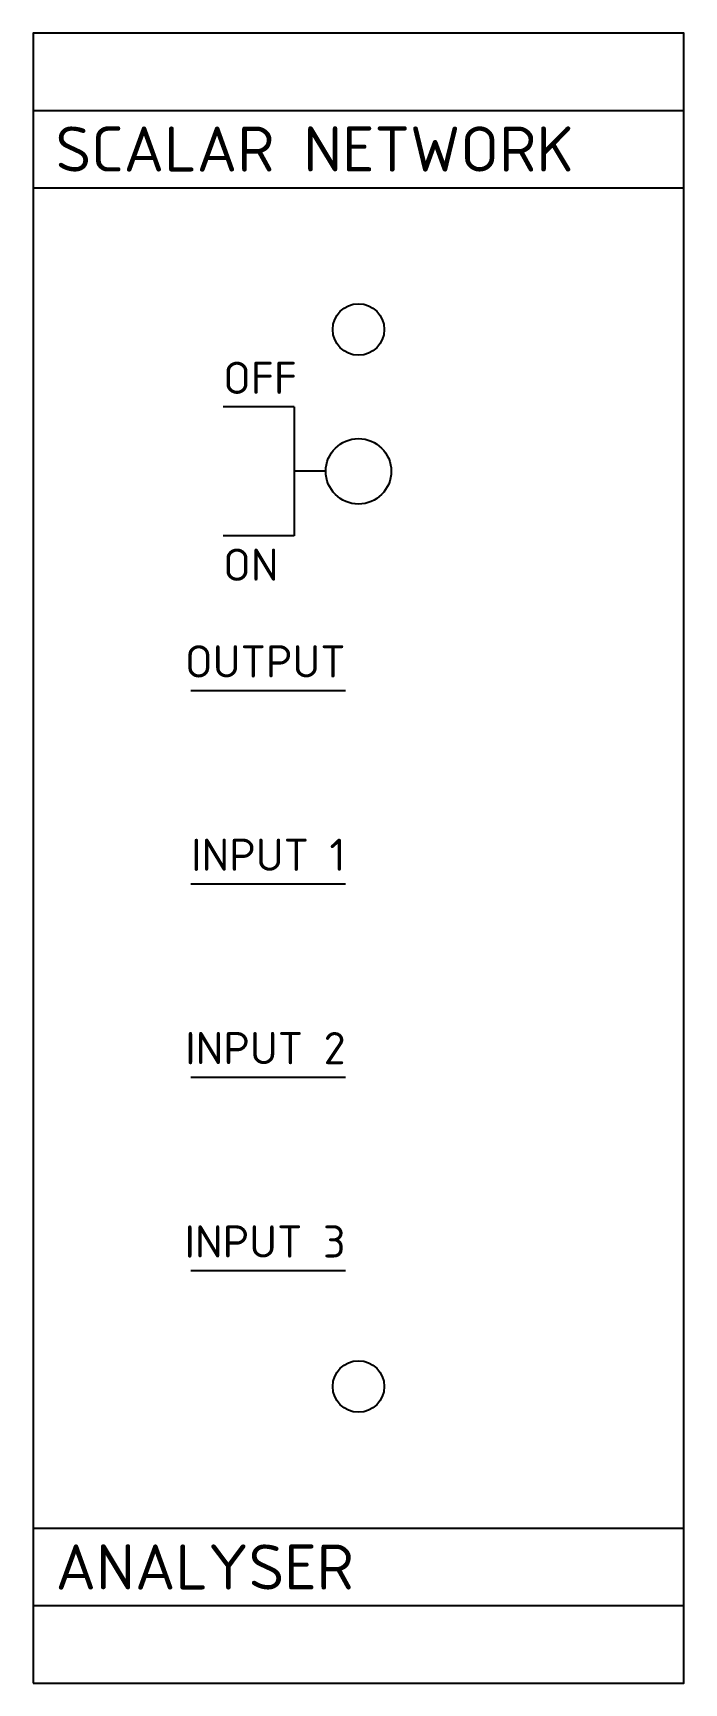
# Model space of a CAD drawing. Header units: millimetres. Extents: x 175 to 225, y 70 to 198.
import ezdxf
from ezdxf.enums import TextEntityAlignment as Align

# ---------------------------------------------------------------- set-up
doc = ezdxf.new("R2010")
doc.units = ezdxf.units.MM
doc.header["$LTSCALE"] = 10
doc.header["$MEASUREMENT"] = 0
doc.layers.get('0').update_dxf_attribs({"linetype": 'CONTINUOUS'})
doc.styles.add('ISO', font='isocpeur.ttf')

msp = doc.modelspace()

# ---------------------------------------------------------------- linework, layer by layer
at = {"color": 3}
for p, q in [((174.75, 192, 1), (225.25, 192, 1)), ((174.75, 186, 1), (225.25, 186, 1)), ((195, 169, 1), (189.5, 169, 1)), ((195, 169, 1), (195, 159, 1)), ((197.46, 164, 1), (195, 164, 1)), ((195, 159, 1), (189.5, 159, 1)), ((187, 147, 1), (199, 147, 1)), ((187, 132, 1), (199, 132, 1)), ((187, 117, 1), (199, 117, 1)), ((187, 102, 1), (199, 102, 1)), ((174.75, 82, 1), (225.25, 82, 1)), ((174.75, 76, 1), (225.25, 76, 1))]:
    msp.add_line(p, q, dxfattribs=at)
at = {"color": 3, "elevation": 1}
msp.add_lwpolyline([(174.75, 70), (225.25, 70), (225.25, 198), (174.75, 198)], close=True, dxfattribs=at)
at = {"color": 3}
for centre, radius in [((200, 175, 1), 2), ((200, 164, 1), 2.54), ((200, 93, 1), 2)]:
    msp.add_circle(centre, radius, dxfattribs=at)

# ---------------------------------------------------------------- texts
at = {"color": 2, "style": 'ISO'}
for s, p in [('SCALAR NETWORK', (176.5, 189, 1)), ('ANALYSER', (176.5, 79, 1))]:
    msp.add_text(s, height=3.5, dxfattribs=at).set_placement(p, align=Align.MIDDLE_LEFT)
at = {"color": 7, "style": 'ISO'}
for s, p in [('OFF', (189.5, 170, 1)), ('ON', (189.5, 155.5, 1))]:
    msp.add_text(s, height=2.5, dxfattribs=at).set_placement(p)
for s, p in [('OUTPUT', (199, 148, 1)), ('INPUT 1', (199, 133, 1)), ('INPUT 2', (199, 118, 1)), ('INPUT 3', (199, 103, 1))]:
    msp.add_text(s, height=2.5, dxfattribs=at).set_placement(p, align=Align.RIGHT)

doc.saveas('drawing.dxf')
